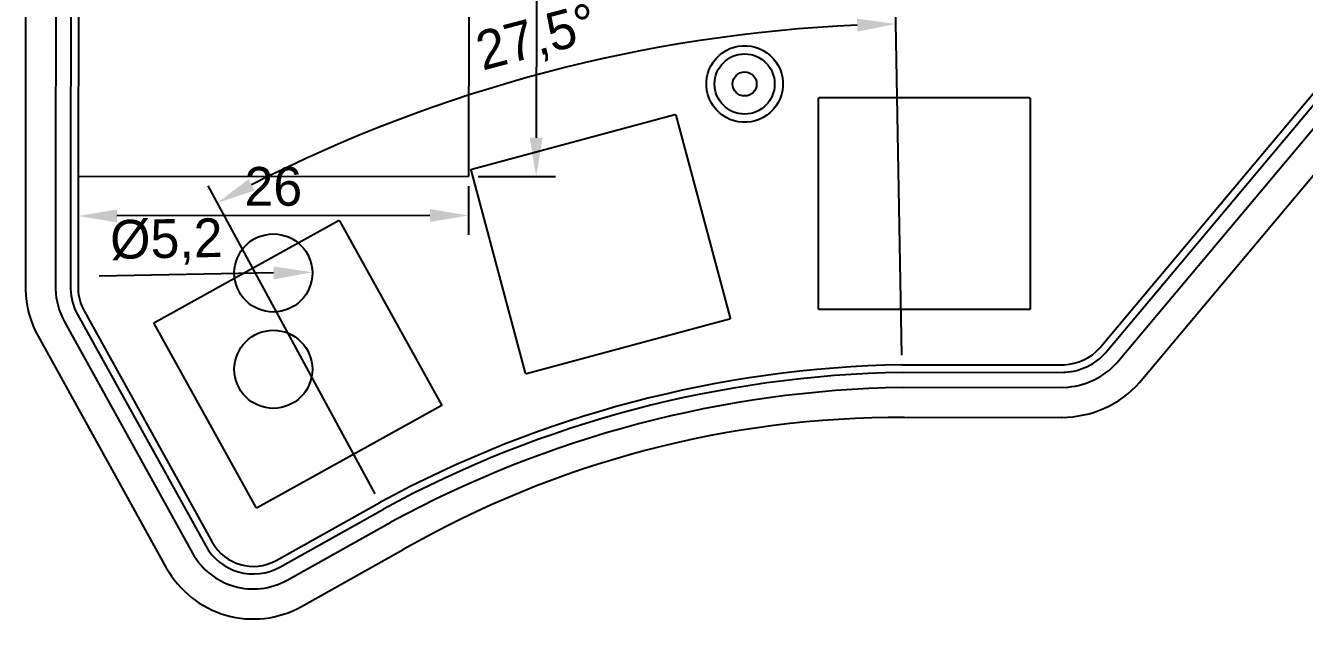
# Model space of a CAD drawing. Header units: millimetres. Extents: x 67 to 373, y -261 to -88.
# Drawn here: x 224.9 to 310.1, y -198.9 to -158.2 of the extents above; entities that cross this region are included whole.
import ezdxf

# ---------------------------------------------------------------- set-up
doc = ezdxf.new("R2010")
doc.units = ezdxf.units.MM
for name, color, linetype in [('Dimensions', 7, 'Continuous'), ('Edge.Cuts', 7, 'Continuous'), ('User.3', 7, 'Continuous')]:
    doc.layers.add(name, color=color, linetype=linetype)
doc.dimstyles.new('ISO-25', dxfattribs={"dimtxt": 2.5, "dimasz": 2.5, "dimexe": 1.25, "dimexo": 0.625, "dimtad": 1, "dimtxsty": 'Standard', "dimcen": 2.5, "dimadec": 0, "dimazin": 0, "dimtfac": 1, "dimtmove": 0, "dimatfit": 3, "dimfxl": 1, "dimarcsym": 0})

# ---------------------------------------------------------------- blocks, each defined once
blk = doc.blocks.new('*D1')
at = {"layer": 'Defpoints', "color": 0}
for p in [(254.507, -123.203), (254.445, -168.203), (258.945, -168.209)]:
    blk.add_point(p, dxfattribs=at)
at = {"layer": 'Dimensions', "color": 140, "lineweight": -2}
for p, q in [((255.153, -123.204), (260.298, -123.211)), ((259.004, -125.791), (258.949, -165.628)), ((255.09, -168.204), (260.236, -168.211))]:
    blk.add_line(p, q, dxfattribs=at)
at = {"layer": 'Dimensions', "color": 140}
for points in [[(259.434, -125.792), (258.573, -125.79), (259.007, -123.209)], [(258.518, -165.627), (259.379, -165.628), (258.945, -168.209)]]:
    blk.add_solid(points, dxfattribs=at)
at = {"layer": 'Dimensions', "color": 140, "insert": (257.04, -145.707), "char_height": 2.5816, "attachment_point": 5, "rotation": 89.92089}
blk.add_mtext('45', dxfattribs=at)
blk = doc.blocks.new('*D3')
at = {"layer": 'Defpoints', "color": 0}
for p in [(228.445, -168.238), (254.445, -168.203), (228.448, -170.837)]:
    blk.add_point(p, dxfattribs=at)
at = {"layer": 'Dimensions', "color": 140, "lineweight": -2}
for p, q in [((228.446, -168.883), (228.45, -172.128)), ((254.446, -168.849), (254.45, -172.094)), ((251.867, -170.807), (231.03, -170.834))]:
    blk.add_line(p, q, dxfattribs=at)
at = {"layer": 'Dimensions', "color": 140}
for points in [[(231.03, -170.404), (231.031, -171.264), (228.448, -170.837)], [(251.867, -171.237), (251.866, -170.376), (254.448, -170.803)]]:
    blk.add_solid(points, dxfattribs=at)
at = {"layer": 'Dimensions', "color": 140, "insert": (241.446, -168.884), "char_height": 2.5816, "attachment_point": 5, "rotation": 0.07563}
blk.add_mtext('26', dxfattribs=at)
blk = doc.blocks.new('*D6')
at = {"layer": 'Defpoints', "color": 0}
for p in [(244.045, -174.583), (238.845, -174.679)]:
    blk.add_point(p, dxfattribs=at)
at = {"layer": 'Dimensions', "color": 140, "lineweight": -2}
blk.add_line((241.463, -174.63), (229.848, -174.844), dxfattribs=at)
at = {"layer": 'Dimensions', "color": 140}
blk.add_solid([(241.471, -175.061), (241.455, -174.2), (244.045, -174.583)], dxfattribs=at)
at = {"layer": 'Dimensions', "color": 140, "insert": (234.325, -172.579), "char_height": 2.5816, "attachment_point": 5, "rotation": 1.05604}
blk.add_mtext('%%c5,2', dxfattribs=at)
blk = doc.blocks.new('*D7')
at = {"layer": 'Defpoints', "color": 0}
for p in [(267.271, -159.591), (283.31, -180.745), (248.544, -189.905), (284.644, -256.364)]:
    blk.add_point(p, dxfattribs=at)
at = {"layer": 'Dimensions', "color": 140, "lineweight": -2}
for p, q in [((283.299, -180.1), (282.887, -156.769)), ((248.236, -189.338), (237.098, -168.833))]:
    blk.add_line(p, q, dxfattribs=at)
blk.add_arc((284.644, -256.364), 98.32, 92.51495, 117.00596, dxfattribs=at)
at = {"layer": 'Dimensions', "color": 140}
for points in [[(280.343, -158.569), (280.316, -157.709), (282.91, -158.059)], [(239.798, -168.384), (240.199, -169.146), (237.714, -169.967)]]:
    blk.add_solid(points, dxfattribs=at)
at = {"layer": 'Dimensions', "color": 140, "insert": (259.022, -159.119), "char_height": 2.5816, "attachment_point": 5, "rotation": 14.76045}
blk.add_mtext('27,5%%d', dxfattribs=at)

msp = doc.modelspace()

# ---------------------------------------------------------------- linework, layer by layer
at = {"layer": 'Edge.Cuts'}
for p, q in [((224.945, -123.0875), (224.945, -168.2375)), ((227.0074, -123.0865), (226.945, -168.2365)), ((228.0074, -123.0872), (227.945, -168.2372)), ((228.5074, -123.0875), (228.445, -168.2375)), ((254.5071, -123.2032), (254.445, -168.2032)), ((271.1308, -160.1511), (271.3544, -159.9728)), ((271.3544, -159.9728), (271.5965, -159.8207)), ((271.5965, -159.8207), (271.8542, -159.6966)), ((271.8542, -159.6966), (272.1241, -159.6022)), ((272.1241, -159.6022), (272.4029, -159.5385)), ((272.4029, -159.5385), (272.687, -159.5065)), ((272.687, -159.5065), (272.973, -159.5065)), ((272.973, -159.5065), (273.2571, -159.5385)), ((273.2571, -159.5385), (273.5359, -159.6022)), ((273.5359, -159.6022), (273.8058, -159.6966)), ((273.8058, -159.6966), (274.0635, -159.8207)), ((274.0635, -159.8207), (274.3056, -159.9728)), ((274.3056, -159.9728), (274.5292, -160.1511)), ((270.4741, -161.0767), (270.5982, -160.819)), ((270.5982, -160.819), (270.7503, -160.5769)), ((270.7503, -160.5769), (270.9286, -160.3533)), ((270.9286, -160.3533), (271.1308, -160.1511)), ((274.5292, -160.1511), (274.7314, -160.3533)), ((274.7314, -160.3533), (274.9097, -160.5769)), ((274.9097, -160.5769), (275.0618, -160.819)), ((275.0618, -160.819), (275.1859, -161.0767)), ((270.284, -161.9095), (270.316, -161.6254)), ((270.316, -161.6254), (270.3797, -161.3466)), ((270.3797, -161.3466), (270.4741, -161.0767)), ((275.1859, -161.0767), (275.2803, -161.3466)), ((275.2803, -161.3466), (275.344, -161.6254)), ((275.344, -161.6254), (275.376, -161.9095)), ((270.284, -161.9149), (270.284, -161.9095)), ((270.284, -162.1955), (270.284, -161.9149)), ((270.316, -162.4796), (270.284, -162.1955)), ((270.3797, -162.7584), (270.316, -162.4796)), ((275.344, -162.4796), (275.2803, -162.7584)), ((275.376, -162.1955), (275.344, -162.4796)), ((275.376, -161.9095), (275.376, -162.1955)), ((296.4939, -179.6186), (311.2706, -162.0074)), ((296.8702, -179.9481), (311.6537, -162.3288)), ((270.4741, -163.0283), (270.3797, -162.7584)), ((270.5982, -163.286), (270.4741, -163.0283)), ((270.7503, -163.5281), (270.5982, -163.286)), ((275.0618, -163.286), (274.9097, -163.5281)), ((275.1859, -163.0283), (275.0618, -163.286)), ((275.2803, -162.7584), (275.1859, -163.0283)), ((277.7422, -163.01), (277.746, -162.9909)), ((277.7422, -163.01), (277.746, -162.9909)), ((277.7422, -163.01), (277.746, -162.9909)), ((277.7422, -163.01), (277.746, -162.9909)), ((277.7422, -177.01), (277.7422, -163.01)), ((277.7422, -177.01), (277.7422, -163.01)), ((277.7422, -177.01), (277.7422, -163.01)), ((277.7422, -177.01), (277.7422, -163.01)), ((277.746, -162.9909), (277.7731, -162.9638)), ((277.746, -162.9909), (277.7731, -162.9638)), ((277.746, -162.9909), (277.7731, -162.9638)), ((277.746, -162.9909), (277.7731, -162.9638)), ((277.7731, -162.9638), (277.7922, -162.96)), ((277.7731, -162.9638), (277.7922, -162.96)), ((277.7731, -162.9638), (277.7922, -162.96)), ((277.7731, -162.9638), (277.7922, -162.96)), ((277.7922, -162.96), (291.7922, -162.96)), ((277.7922, -162.96), (291.7922, -162.96)), ((277.7922, -162.96), (291.7922, -162.96)), ((277.7922, -162.96), (291.7922, -162.96)), ((291.7922, -162.96), (291.8114, -162.9638)), ((291.7922, -162.96), (291.8114, -162.9638)), ((291.7922, -162.96), (291.8114, -162.9638)), ((291.7922, -162.96), (291.8114, -162.9638)), ((291.8114, -162.9638), (291.8384, -162.9909)), ((291.8114, -162.9638), (291.8384, -162.9909)), ((291.8114, -162.9638), (291.8384, -162.9909)), ((291.8114, -162.9638), (291.8384, -162.9909)), ((291.8384, -162.9909), (291.8422, -163.01)), ((291.8384, -162.9909), (291.8422, -163.01)), ((291.8384, -162.9909), (291.8422, -163.01)), ((291.8384, -162.9909), (291.8422, -163.01)), ((291.8422, -163.01), (291.8422, -177.01)), ((291.8422, -163.01), (291.8422, -177.01)), ((291.8422, -163.01), (291.8422, -177.01)), ((291.8422, -163.01), (291.8422, -177.01)), ((297.6239, -180.6056), (312.4197, -162.9716)), ((254.6561, -167.712), (268.179, -164.0885)), ((254.6561, -167.712), (268.179, -164.0885)), ((254.6561, -167.712), (268.179, -164.0885)), ((254.6561, -167.712), (268.179, -164.0885)), ((268.179, -164.0885), (268.1985, -164.0872)), ((268.179, -164.0885), (268.1985, -164.0872)), ((268.179, -164.0885), (268.1985, -164.0872)), ((268.179, -164.0885), (268.1985, -164.0872)), ((268.1985, -164.0872), (268.2317, -164.1063)), ((268.1985, -164.0872), (268.2317, -164.1063)), ((268.1985, -164.0872), (268.2317, -164.1063)), ((268.1985, -164.0872), (268.2317, -164.1063)), ((268.2317, -164.1063), (268.2403, -164.1238)), ((268.2317, -164.1063), (268.2403, -164.1238)), ((268.2317, -164.1063), (268.2403, -164.1238)), ((268.2317, -164.1063), (268.2403, -164.1238)), ((268.2403, -164.1238), (271.8637, -177.6468)), ((268.2403, -164.1238), (271.8637, -177.6468)), ((268.2403, -164.1238), (271.8637, -177.6468)), ((268.2403, -164.1238), (271.8637, -177.6468)), ((270.9286, -163.7517), (270.7503, -163.5281)), ((271.1308, -163.9539), (270.9286, -163.7517)), ((271.3544, -164.1322), (271.1308, -163.9539)), ((271.5965, -164.2843), (271.3544, -164.1322)), ((271.8542, -164.4084), (271.5965, -164.2843)), ((274.0635, -164.2843), (273.8058, -164.4084)), ((274.3056, -164.1322), (274.0635, -164.2843)), ((274.5292, -163.9539), (274.3056, -164.1322)), ((274.7314, -163.7517), (274.5292, -163.9539)), ((274.9097, -163.5281), (274.7314, -163.7517)), ((272.1241, -164.5028), (271.8542, -164.4084)), ((272.4029, -164.5665), (272.1241, -164.5028)), ((272.687, -164.5985), (272.4029, -164.5665)), ((272.973, -164.5985), (272.687, -164.5985)), ((273.2571, -164.5665), (272.973, -164.5985)), ((273.5359, -164.5028), (273.2571, -164.5665)), ((273.8058, -164.4084), (273.5359, -164.5028)), ((299.1346, -181.9167), (313.1351, -165.2306)), ((254.6195, -167.7537), (254.6386, -167.7206)), ((254.6195, -167.7537), (254.6386, -167.7206)), ((254.6195, -167.7537), (254.6386, -167.7206)), ((254.6195, -167.7537), (254.6386, -167.7206)), ((254.6207, -167.7732), (254.6195, -167.7537)), ((254.6207, -167.7732), (254.6195, -167.7537)), ((254.6207, -167.7732), (254.6195, -167.7537)), ((254.6207, -167.7732), (254.6195, -167.7537)), ((254.6386, -167.7206), (254.6561, -167.712)), ((254.6386, -167.7206), (254.6561, -167.712)), ((254.6386, -167.7206), (254.6561, -167.712)), ((254.6386, -167.7206), (254.6561, -167.712)), ((224.945, -168.2375), (224.945, -175.7254)), ((226.945, -168.2365), (226.945, -175.7037)), ((227.945, -168.2372), (227.945, -175.6912)), ((254.445, -168.2032), (228.445, -168.2375)), ((228.445, -168.2375), (228.445, -175.6843)), ((258.2442, -181.2962), (254.6207, -167.7732)), ((258.2442, -181.2962), (254.6207, -167.7732)), ((258.2442, -181.2962), (254.6207, -167.7732)), ((258.2442, -181.2962), (254.6207, -167.7732)), ((233.5333, -177.93), (245.778, -171.1426)), ((233.5333, -177.93), (245.778, -171.1426)), ((233.5333, -177.93), (245.778, -171.1426)), ((233.5333, -177.93), (245.778, -171.1426)), ((245.778, -171.1426), (245.7966, -171.1367)), ((245.778, -171.1426), (245.7966, -171.1367)), ((245.778, -171.1426), (245.7966, -171.1367)), ((245.778, -171.1426), (245.7966, -171.1367)), ((245.7966, -171.1367), (245.8334, -171.1472)), ((245.7966, -171.1367), (245.8334, -171.1472)), ((245.7966, -171.1367), (245.8334, -171.1472)), ((245.7966, -171.1367), (245.8334, -171.1472)), ((245.8334, -171.1472), (245.846, -171.1621)), ((245.8334, -171.1472), (245.846, -171.1621)), ((245.8334, -171.1472), (245.846, -171.1621)), ((245.8334, -171.1472), (245.846, -171.1621)), ((245.846, -171.1621), (252.6333, -183.4068)), ((245.846, -171.1621), (252.6333, -183.4068)), ((245.846, -171.1621), (252.6333, -183.4068)), ((245.846, -171.1621), (252.6333, -183.4068)), ((277.746, -177.0291), (277.7422, -177.01)), ((277.746, -177.0291), (277.7422, -177.01)), ((277.746, -177.0291), (277.7422, -177.01)), ((277.746, -177.0291), (277.7422, -177.01)), ((277.7731, -177.0562), (277.746, -177.0291)), ((277.7731, -177.0562), (277.746, -177.0291)), ((277.7731, -177.0562), (277.746, -177.0291)), ((277.7731, -177.0562), (277.746, -177.0291)), ((277.7922, -177.06), (277.7731, -177.0562)), ((277.7922, -177.06), (277.7731, -177.0562)), ((277.7922, -177.06), (277.7731, -177.0562)), ((277.7922, -177.06), (277.7731, -177.0562)), ((291.7922, -177.06), (277.7922, -177.06)), ((291.7922, -177.06), (277.7922, -177.06)), ((291.7922, -177.06), (277.7922, -177.06)), ((291.7922, -177.06), (277.7922, -177.06)), ((291.8114, -177.0562), (291.7922, -177.06)), ((291.8114, -177.0562), (291.7922, -177.06)), ((291.8114, -177.0562), (291.7922, -177.06)), ((291.8114, -177.0562), (291.7922, -177.06)), ((291.8384, -177.0291), (291.8114, -177.0562)), ((291.8384, -177.0291), (291.8114, -177.0562)), ((291.8384, -177.0291), (291.8114, -177.0562)), ((291.8384, -177.0291), (291.8114, -177.0562)), ((291.8422, -177.01), (291.8384, -177.0291)), ((291.8422, -177.01), (291.8384, -177.0291)), ((291.8422, -177.01), (291.8384, -177.0291)), ((291.8422, -177.01), (291.8384, -177.0291)), ((227.5273, -177.8722), (236.0659, -193.2763)), ((228.4032, -177.3898), (236.9405, -192.7915)), ((228.8413, -177.1487), (237.3778, -192.5491)), ((233.5079, -177.9794), (233.5185, -177.9426)), ((233.5079, -177.9794), (233.5185, -177.9426)), ((233.5079, -177.9794), (233.5185, -177.9426)), ((233.5079, -177.9794), (233.5185, -177.9426)), ((233.5139, -177.9979), (233.5079, -177.9794)), ((233.5139, -177.9979), (233.5079, -177.9794)), ((233.5139, -177.9979), (233.5079, -177.9794)), ((233.5139, -177.9979), (233.5079, -177.9794)), ((233.5185, -177.9426), (233.5333, -177.93)), ((233.5185, -177.9426), (233.5333, -177.93)), ((233.5185, -177.9426), (233.5333, -177.93)), ((233.5185, -177.9426), (233.5333, -177.93)), ((271.8284, -177.708), (258.3054, -181.3315)), ((271.8284, -177.708), (258.3054, -181.3315)), ((271.8284, -177.708), (258.3054, -181.3315)), ((271.8284, -177.708), (258.3054, -181.3315)), ((271.8459, -177.6994), (271.8284, -177.708)), ((271.8459, -177.6994), (271.8284, -177.708)), ((271.8459, -177.6994), (271.8284, -177.708)), ((271.8459, -177.6994), (271.8284, -177.708)), ((271.865, -177.6663), (271.8459, -177.6994)), ((271.865, -177.6663), (271.8459, -177.6994)), ((271.865, -177.6663), (271.8459, -177.6994)), ((271.865, -177.6663), (271.8459, -177.6994)), ((271.8637, -177.6468), (271.865, -177.6663)), ((271.8637, -177.6468), (271.865, -177.6663)), ((271.8637, -177.6468), (271.865, -177.6663)), ((271.8637, -177.6468), (271.865, -177.6663)), ((225.7758, -178.8377), (234.3167, -194.2459)), ((240.3012, -190.2426), (233.5139, -177.9979)), ((240.3012, -190.2426), (233.5139, -177.9979)), ((240.3012, -190.2426), (233.5139, -177.9979)), ((240.3012, -190.2426), (233.5139, -177.9979)), ((258.2528, -181.3137), (258.2442, -181.2962)), ((258.2528, -181.3137), (258.2442, -181.2962)), ((258.2528, -181.3137), (258.2442, -181.2962)), ((258.2528, -181.3137), (258.2442, -181.2962)), ((258.286, -181.3328), (258.2528, -181.3137)), ((258.286, -181.3328), (258.2528, -181.3137)), ((258.286, -181.3328), (258.2528, -181.3137)), ((258.286, -181.3328), (258.2528, -181.3137)), ((258.3054, -181.3315), (258.286, -181.3328)), ((258.3054, -181.3315), (258.286, -181.3328)), ((258.3054, -181.3315), (258.286, -181.3328)), ((258.3054, -181.3315), (258.286, -181.3328)), ((283.3099, -180.745), (294.0999, -180.735)), ((283.3146, -181.245), (294.0766, -181.235)), ((294.0766, -181.235), (294.1531, -181.2422)), ((294.0999, -180.735), (294.1, -180.735)), ((294.1, -180.735), (294.1, -180.735)), ((294.1531, -181.2422), (294.1891, -181.231)), ((283.3239, -182.245), (294.03, -182.2351)), ((294.03, -182.2351), (294.2594, -182.2567)), ((294.2594, -182.2567), (294.3778, -182.2197)), ((252.6138, -183.4748), (240.3692, -190.2621)), ((252.6138, -183.4748), (240.3692, -190.2621)), ((252.6138, -183.4748), (240.3692, -190.2621)), ((252.6138, -183.4748), (240.3692, -190.2621)), ((252.6287, -183.4622), (252.6138, -183.4748)), ((252.6287, -183.4622), (252.6138, -183.4748)), ((252.6287, -183.4622), (252.6138, -183.4748)), ((252.6287, -183.4622), (252.6138, -183.4748)), ((252.6393, -183.4254), (252.6287, -183.4622)), ((252.6393, -183.4254), (252.6287, -183.4622)), ((252.6393, -183.4254), (252.6287, -183.4622)), ((252.6393, -183.4254), (252.6287, -183.4622)), ((252.6333, -183.4068), (252.6393, -183.4254)), ((252.6333, -183.4068), (252.6393, -183.4254)), ((252.6333, -183.4068), (252.6393, -183.4254)), ((252.6333, -183.4068), (252.6393, -183.4254)), ((283.4839, -184.2448), (293.9368, -184.2352)), ((293.9368, -184.2352), (293.9697, -184.2383)), ((241.6261, -193.7672), (248.5437, -189.905)), ((240.3138, -190.2575), (240.3012, -190.2426)), ((240.3138, -190.2575), (240.3012, -190.2426)), ((240.3138, -190.2575), (240.3012, -190.2426)), ((240.3138, -190.2575), (240.3012, -190.2426)), ((240.3506, -190.268), (240.3138, -190.2575)), ((240.3506, -190.268), (240.3138, -190.2575)), ((240.3506, -190.268), (240.3138, -190.2575)), ((240.3506, -190.268), (240.3138, -190.2575)), ((240.3692, -190.2621), (240.3506, -190.268)), ((240.3692, -190.2621), (240.3506, -190.268)), ((240.3692, -190.2621), (240.3506, -190.268)), ((240.3692, -190.2621), (240.3506, -190.268)), ((241.8692, -194.2041), (248.7849, -190.343)), ((242.3555, -195.0779), (249.2673, -191.2189)), ((243.3286, -196.8252), (250.0999, -193.0441))]:
    msp.add_line(p, q, dxfattribs=at)
for centre, radius in [((272.83, -162.0525), 2), ((272.83, -162.0525), 0.8), ((241.445, -174.6307), 2.6), ((241.445, -181.0404), 2.6)]:
    msp.add_circle(centre, radius, dxfattribs=at)
for centre, radius, start, end in [((231.693, -175.5912), 6.7494, 181.139279, 208.751593), ((231.693, -175.5912), 4.7494, 181.358147, 208.703873), ((231.693, -175.5912), 3.7494, 181.528581, 208.666714), ((231.693, -175.5912), 3.2494, 181.641988, 208.641988), ((293.9494, -177.2871), 3.4512, 272.500829, 317.500829), ((293.9494, -177.2871), 3.9512, 273.477338, 317.664435), ((284.6437, -256.3639), 75.6307, 91.010451, 118.510451), ((284.6437, -256.3639), 75.1307, 91.013632, 118.508242), ((293.9494, -177.2871), 4.9512, 274.963782, 317.913788), ((284.6437, -256.3639), 74.1307, 91.020089, 118.503757), ((293.9494, -177.2871), 6.9512, 270.167483, 318.239593), ((283.2115, -250.9399), 66.6956, 89.765984, 119.765984), ((240.111, -191.034), 4.625, 209.000002, 299.031234), ((240.111, -191.034), 3.625, 209.000002, 299.01255), ((240.111, -191.034), 3.125, 209.000002, 298.999999), ((240.111, -191.034), 6.625, 209.000002, 299.056127)]:
    msp.add_arc(centre, radius, start, end, dxfattribs=at)
at = {"layer": 'User.3'}
for p, q in [((277.7422, -163.01), (277.746, -162.9909)), ((277.7422, -177.01), (277.7422, -163.01)), ((277.746, -162.9909), (277.7731, -162.9638)), ((277.7731, -162.9638), (277.7922, -162.96)), ((277.7922, -162.96), (291.7922, -162.96)), ((291.7922, -162.96), (291.8114, -162.9638)), ((291.8114, -162.9638), (291.8384, -162.9909)), ((291.8384, -162.9909), (291.8422, -163.01)), ((291.8422, -163.01), (291.8422, -177.01)), ((254.6561, -167.712), (268.179, -164.0885)), ((268.179, -164.0885), (268.1985, -164.0872)), ((268.1985, -164.0872), (268.2157, -164.0971)), ((268.2157, -164.0971), (268.2317, -164.1063)), ((268.2317, -164.1063), (268.2403, -164.1238)), ((268.2403, -164.1238), (271.8637, -177.6468)), ((254.6195, -167.7537), (254.6386, -167.7206)), ((254.6207, -167.7732), (254.6195, -167.7537)), ((254.6386, -167.7206), (254.6561, -167.712)), ((258.2442, -181.2962), (254.6207, -167.7732)), ((233.5333, -177.93), (245.778, -171.1426)), ((245.778, -171.1426), (245.7966, -171.1367)), ((245.7966, -171.1367), (245.8334, -171.1472)), ((245.8334, -171.1472), (245.846, -171.1621)), ((245.846, -171.1621), (252.6333, -183.4068)), ((277.746, -177.0291), (277.7422, -177.01)), ((277.7731, -177.0562), (277.746, -177.0291)), ((277.7922, -177.06), (277.7731, -177.0562)), ((291.7922, -177.06), (277.7922, -177.06)), ((291.8114, -177.0562), (291.7922, -177.06)), ((291.8384, -177.0291), (291.8114, -177.0562)), ((291.8422, -177.01), (291.8384, -177.0291)), ((233.5079, -177.9794), (233.5185, -177.9426)), ((233.5139, -177.9979), (233.5079, -177.9794)), ((233.5185, -177.9426), (233.5333, -177.93)), ((271.8284, -177.708), (258.3054, -181.3315)), ((271.8459, -177.6994), (271.8284, -177.708)), ((271.865, -177.6663), (271.8459, -177.6994)), ((271.8637, -177.6468), (271.865, -177.6663)), ((240.3012, -190.2426), (233.5139, -177.9979)), ((258.2528, -181.3137), (258.2442, -181.2962)), ((258.286, -181.3328), (258.2528, -181.3137)), ((258.3054, -181.3315), (258.286, -181.3328)), ((252.6138, -183.4748), (240.3692, -190.2621)), ((252.6287, -183.4622), (252.6138, -183.4748)), ((252.6393, -183.4254), (252.6287, -183.4622)), ((252.6333, -183.4068), (252.6393, -183.4254)), ((240.3138, -190.2575), (240.3012, -190.2426)), ((240.3506, -190.268), (240.3138, -190.2575)), ((240.3692, -190.2621), (240.3506, -190.268))]:
    msp.add_line(p, q, dxfattribs=at)
msp.add_circle((241.445, -181.0404), 2.6, dxfattribs=at)

# ---------------------------------------------------------------- dimensions: what is measured, and where the dimension line sits
at = {"layer": 'Dimensions'}
for base, p1, p2, angle, picture, middle in [((258.945, -168.2094), (254.5071, -123.2032), (254.445, -168.2032), 269.920887, '*D1', (258.976, -145.7094)), ((228.4484, -170.8375), (254.445, -168.2032), (228.445, -168.2375), 180.075628, '*D3', (241.4484, -170.8203))]:
    dim = msp.add_linear_dim(base=base, p1=p1, p2=p2, angle=angle, dimstyle='ISO-25', override={"dimscale": 1.03266, "dimdec": 3, "dimzin": 8, "dimlunit": 2, "dimclrd": 140, "dimclre": 140, "dimclrt": 140}, dxfattribs=at)
    dim.commit()
    dim.dimension.update_dxf_attribs({"geometry": picture, "text_midpoint": middle, "dimtype": 161})
dim = msp.add_angular_dim_3p(base=(267.2713, -159.591), center=(284.6437, -256.3639), p1=(283.3099, -180.745), p2=(248.5437, -189.905), dimstyle='ISO-25', override={"dimscale": 1.03266, "dimlunit": 2, "dimclrd": 140, "dimclre": 140, "dimclrt": 140, "dimadec": 3, "dimazin": 2}, dxfattribs=at)
dim.commit()
dim.dimension.update_dxf_attribs({"geometry": '*D7', "text_midpoint": (259.5939, -161.2886), "dimtype": 165})
dim = msp.add_diameter_dim_2p(p1=(238.8454, -174.6786), p2=(244.0446, -174.5827), dimstyle='ISO-25', override={"dimscale": 1.03266, "dimdec": 3, "dimzin": 8, "dimlunit": 2, "dimclrd": 140, "dimclre": 140, "dimclrt": 140}, dxfattribs=at)
dim.commit()
dim.dimension.update_dxf_attribs({"geometry": '*D6', "text_midpoint": (234.365, -174.7612), "dimtype": 163})

doc.saveas('drawing.dxf')
